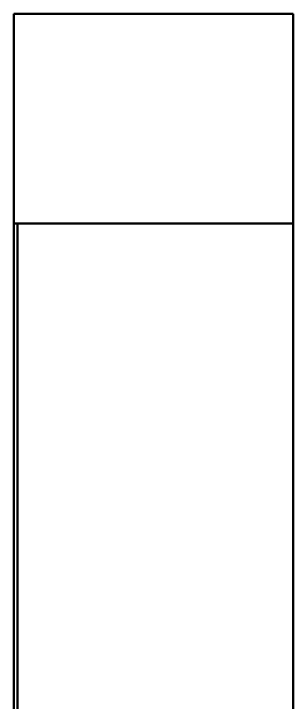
# Model space of a CAD drawing. Header units: millimetres. Extents: x 0 to 420, y 0 to 297.
# Drawn here: x 240.23 to 245.94, y 230.35 to 244.42 of the extents above; entities that cross this region are included whole.
import ezdxf

# ---------------------------------------------------------------- set-up
doc = ezdxf.new("R2010")
doc.units = ezdxf.units.MM
doc.header["$LTSCALE"] = 0.75
doc.layers.add('Visible', color=7, linetype='Continuous', lineweight=50)

msp = doc.modelspace()

# ---------------------------------------------------------------- linework, layer by layer
at = {"layer": 'Visible', "extrusion": (0, 1, 0)}
for p, q in [((245.94, 244.417), (240.226, 244.417)), ((240.226, 244.417), (240.226, 240.131)), ((245.94, 240.131), (245.94, 244.417)), ((240.226, 240.131), (245.94, 240.131)), ((240.226, 220.464), (240.226, 240.131)), ((240.305, 240.131), (240.305, 224.417)), ((245.94, 240.131), (245.94, 224.417))]:
    msp.add_line(p, q, dxfattribs=at)

doc.saveas('drawing.dxf')
